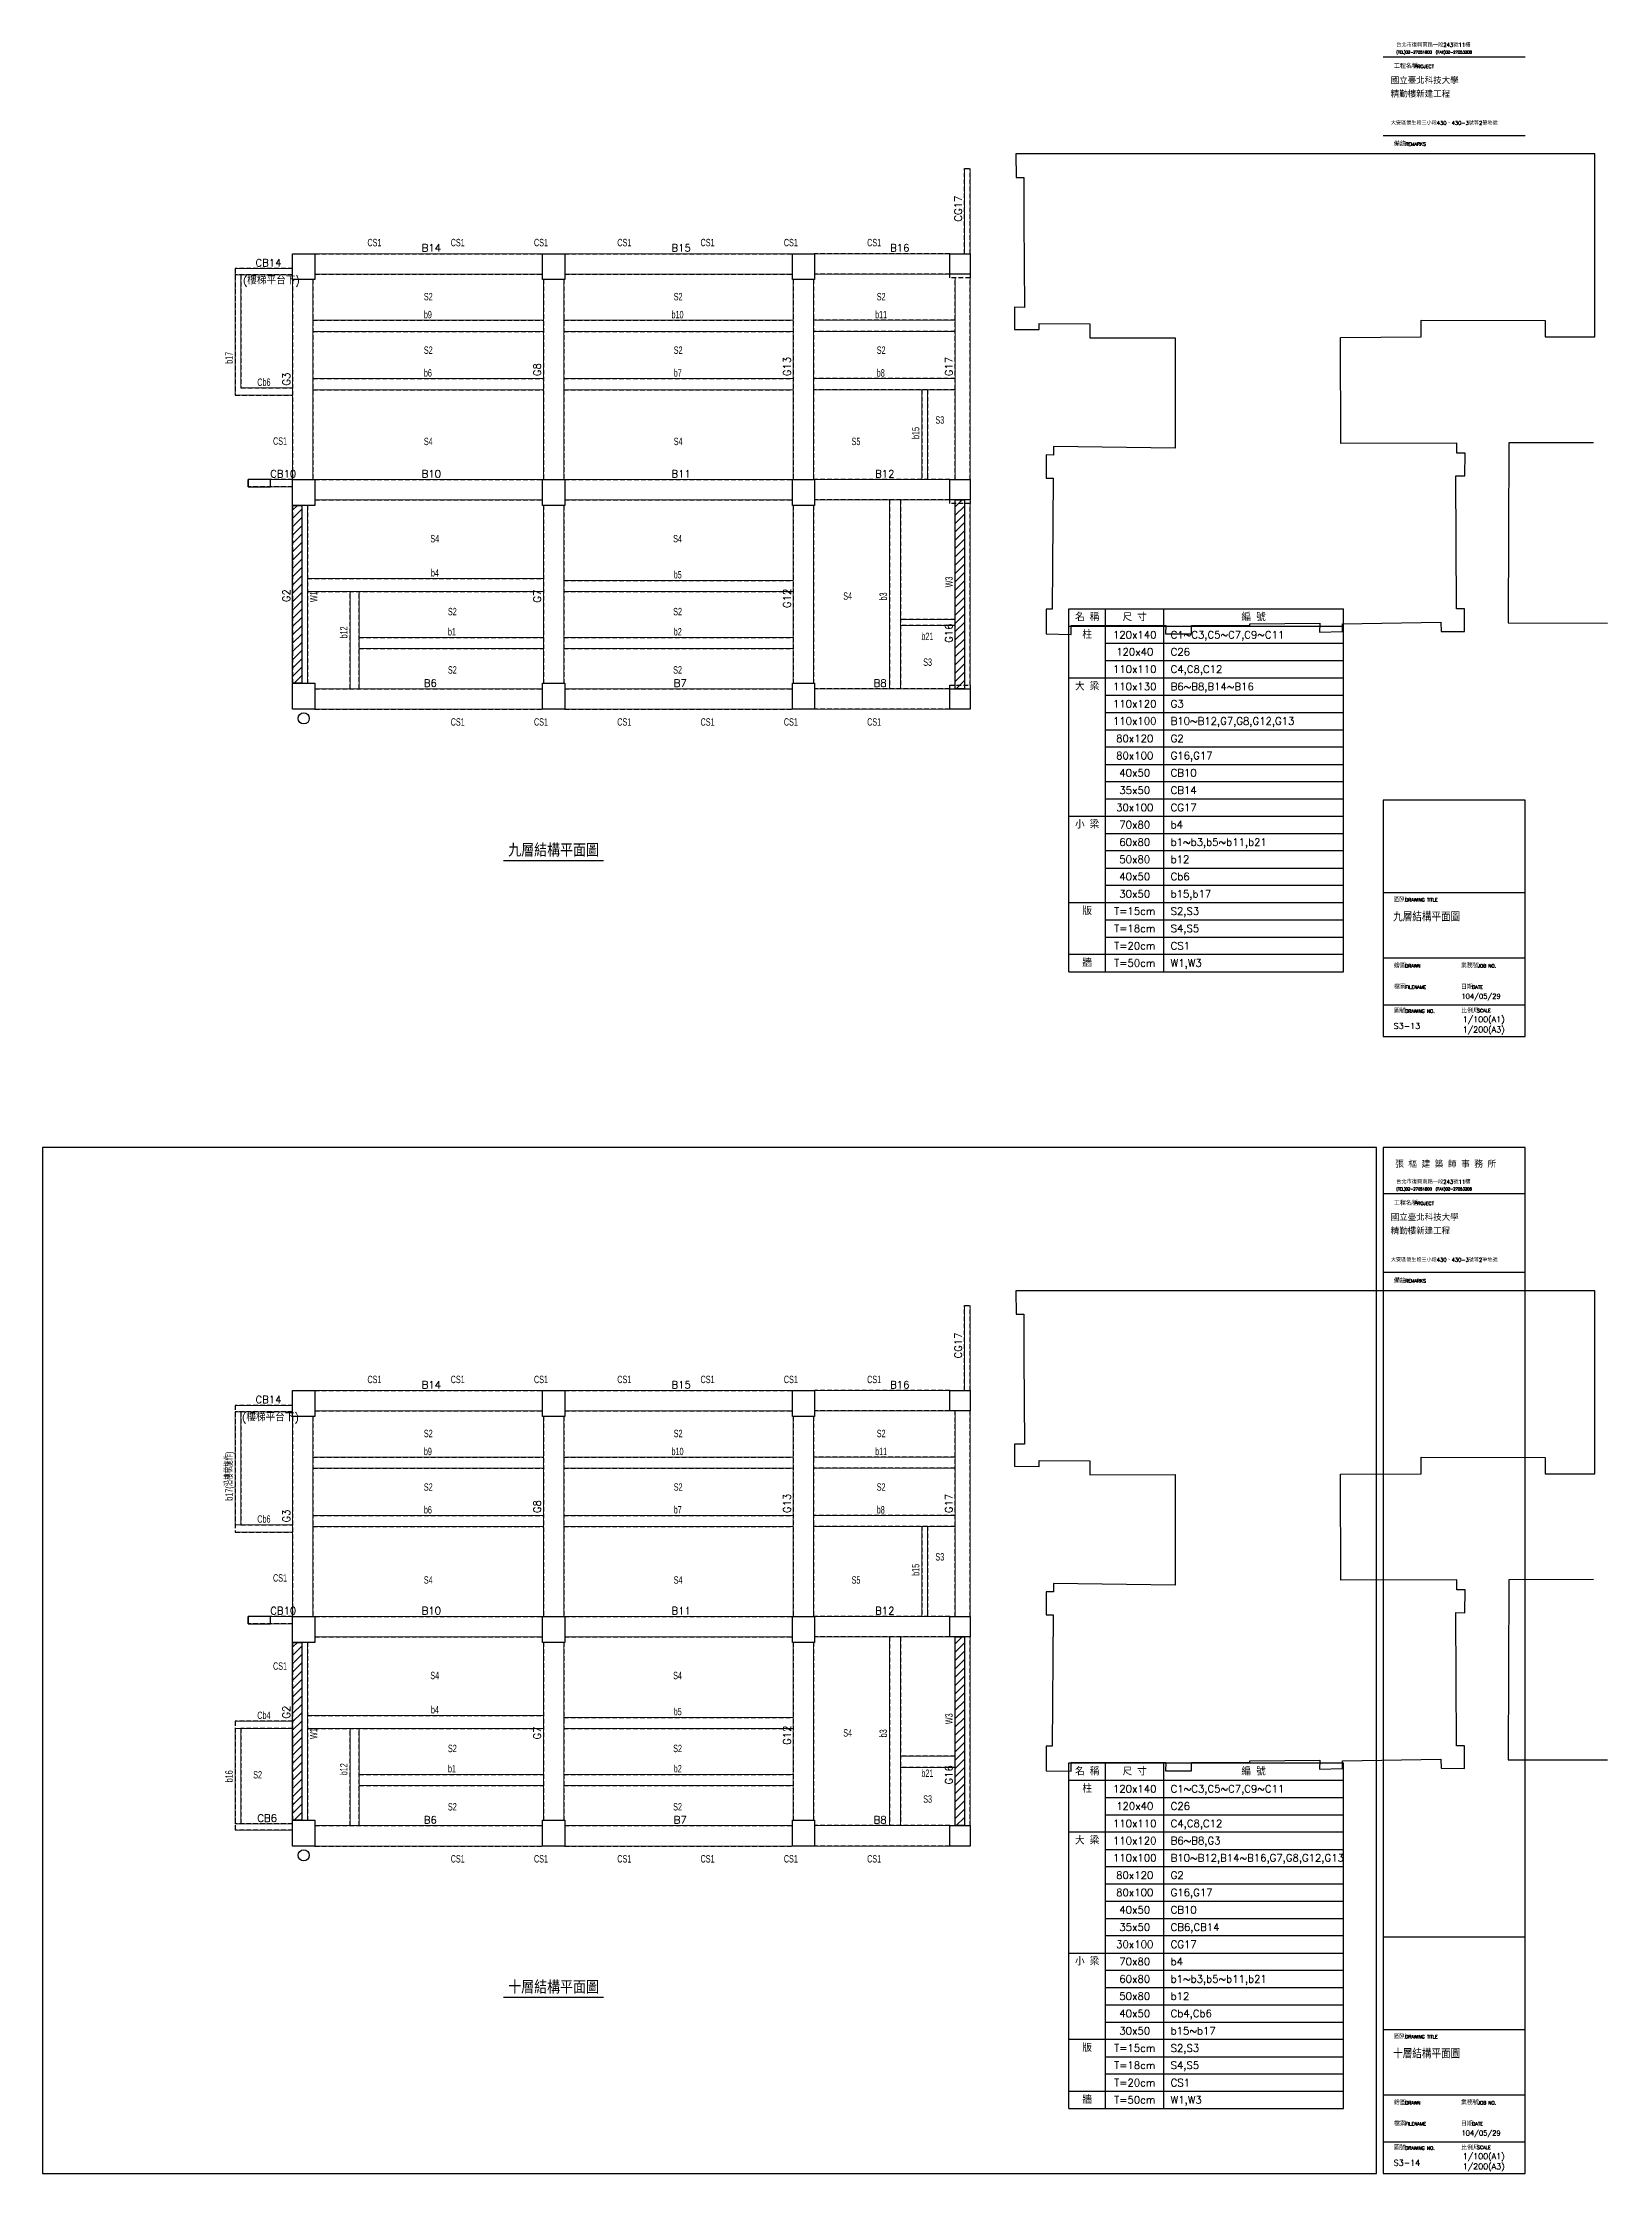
# Model space of a CAD drawing. Header units: millimetres. Extents: x 300 to 13675, y 37140 to 48648.
# Drawn here: x 300 to 8755, y 37140 to 48648 of the extents above; entities that cross this region are included whole.
import ezdxf
from ezdxf.enums import TextEntityAlignment as Align

# ---------------------------------------------------------------- set-up
doc = ezdxf.new("R2010")
doc.units = ezdxf.units.MM
doc.header["$LTSCALE"] = 100
doc.linetypes.add('CENTER', pattern=[2, 1.25, -0.25, 0.25, -0.25])
doc.linetypes.add('HIDDEN', pattern=[0.375, 0.25, -0.125])
for name, color, linetype in [('0-BEAM01', 4, 'HIDDEN'), ('0-BEAM02', 241, 'HIDDEN'), ('0-COL', 2, 'Continuous'), ('0-COL0', 7, 'HIDDEN'), ('0-HATCH', 9, 'Continuous'), ('0-NOTES', 7, 'Continuous'), ('0-TEXT01', 4, 'Continuous'), ('0-TEXT02', 241, 'Continuous'), ('0-TEXTN', 4, 'Continuous'), ('0-TEXTS', 60, 'Continuous'), ('0-TEXTW', 3, 'Continuous'), ('0-WALL', 7, 'HIDDEN'), ('0-施工圖框$0$TEXT-圖框', 3, 'Continuous'), ('0-施工圖框$0$圖框', 7, 'Continuous'), ('CTEXT', 7, 'Continuous'), ('TEXT-標題', 3, 'Continuous'), ('TITLE', 7, 'Continuous')]:
    doc.layers.add(name, color=color, linetype=linetype)
for name, color, linetype, lineweight in [('RA-Beam-Edge2D', 65, 'Continuous', 15), ('RA-Beam-Name', 2, 'CENTER', 0), ('RA-Floor-Origin', 3, 'Continuous', 30)]:
    doc.layers.add(name, color=color, linetype=linetype, lineweight=lineweight)
doc.layers.add('鄰房', color=2, linetype='Continuous', plot=False)
doc.styles.add('0-施工圖框$0$TXT', font='romans.shx', dxfattribs={"bigfont": 'chineset.shx'})
doc.styles.add('3-AUCAD', font='aucad.shx', dxfattribs={"width": 0.67, "height": 30, "bigfont": 'single.shx'})

msp = doc.modelspace()

# ---------------------------------------------------------------- hatches: boundary and pattern name
at = {"layer": '0-HATCH'}
h = msp.add_hatch(dxfattribs=at)
h.set_pattern_fill('ANSI31', color=256, scale=10, style=0)
h.set_pattern_definition([(45, (0.0002, -56871.005), (-22.45064, 22.45064), [])])
h.paths.add_polyline_path([(1701, 45188), (1651, 45188), (1651, 46148), (1701, 46148)])
h = msp.add_hatch(dxfattribs=at)
h.set_pattern_fill('ANSI31', color=256, scale=10, style=0)
h.set_pattern_definition([(45, (-30, -56871.005), (-22.45064, 22.45064), [])])
h.paths.add_polyline_path([(5281, 45158), (5231, 45158), (5231, 46178), (5281, 46178)])
h = msp.add_hatch(dxfattribs=at)
h.set_pattern_fill('ANSI31', color=256, scale=10, style=0)
h.set_pattern_definition([(45, (0.0002, -63011.005), (-22.45064, 22.45064), [])])
h.paths.add_polyline_path([(1701, 39048), (1651, 39048), (1651, 40008), (1701, 40008)])
h = msp.add_hatch(dxfattribs=at)
h.set_pattern_fill('ANSI31', color=256, scale=10, style=0)
h.set_pattern_definition([(45, (-30, -63011.005), (-22.45064, 22.45064), [])])
h.paths.add_polyline_path([(5281, 39018), (5231, 39018), (5231, 40038), (5281, 40038)])

# ---------------------------------------------------------------- linework, layer by layer
at = {"layer": '0-BEAM01'}
for p, q in [((5281, 47508), (5281, 47968)), ((5281, 47968), (5311, 47968)), ((5311, 47508), (5311, 47968)), ((1651, 47428), (1341, 47428)), ((1771, 47508), (3001, 47508)), ((3121, 47508), (4351, 47508)), ((5201, 47508), (4471, 47508)), ((1651, 47393), (1341, 47393)), ((1651, 47368), (1651, 46288)), ((1761, 47368), (1761, 46288)), ((1771, 47398), (3001, 47398)), ((3006, 47368), (3006, 46288)), ((3116, 47368), (3116, 46288)), ((3121, 47398), (4351, 47398)), ((4356, 47368), (4356, 46288)), ((4466, 47368), (4466, 46288)), ((5201, 47398), (4471, 47398)), ((5231, 46288), (5231, 47378)), ((5311, 46288), (5311, 47378)), ((1651, 46288), (1411, 46288)), ((1771, 46288), (3001, 46288)), ((3121, 46288), (4351, 46288)), ((5201, 46288), (4471, 46288)), ((1651, 46248), (1411, 46248)), ((1651, 46148), (1651, 45188)), ((1731, 46148), (1731, 45188)), ((1771, 46178), (3001, 46178)), ((3006, 46148), (3006, 45188)), ((3116, 46148), (3116, 45188)), ((3121, 46178), (4351, 46178)), ((4356, 46148), (4356, 45188)), ((4466, 46148), (4466, 45188)), ((5201, 46178), (4471, 46178)), ((5231, 45178), (5231, 46158)), ((5311, 45178), (5311, 46158)), ((1771, 45158), (3001, 45158)), ((3121, 45158), (4351, 45158)), ((5201, 45158), (4471, 45158)), ((1771, 45048), (3001, 45048)), ((3121, 45048), (4351, 45048)), ((5201, 45048), (4471, 45048)), ((5281, 41368), (5281, 41828)), ((5281, 41828), (5311, 41828)), ((5311, 41368), (5311, 41828)), ((1771, 41368), (3001, 41368)), ((3121, 41368), (4351, 41368)), ((5201, 41368), (4471, 41368)), ((1651, 41288), (1341, 41288)), ((1651, 41253), (1341, 41253)), ((1651, 41228), (1651, 40148)), ((1761, 41228), (1761, 40148)), ((1771, 41258), (3001, 41258)), ((3006, 41228), (3006, 40148)), ((3116, 41228), (3116, 40148)), ((3121, 41258), (4351, 41258)), ((4356, 41228), (4356, 40148)), ((4466, 41228), (4466, 40148)), ((5201, 41258), (4471, 41258)), ((5231, 40148), (5231, 41258)), ((5311, 40148), (5311, 41258)), ((1651, 40148), (1411, 40148)), ((1651, 40108), (1411, 40108)), ((1771, 40148), (3001, 40148)), ((3121, 40148), (4351, 40148)), ((5201, 40148), (4471, 40148)), ((1651, 40008), (1651, 39048)), ((1731, 40008), (1731, 39048)), ((1771, 40038), (3001, 40038)), ((3006, 40008), (3006, 39048)), ((3116, 40008), (3116, 39048)), ((3121, 40038), (4351, 40038)), ((4356, 40008), (4356, 39048)), ((4466, 40008), (4466, 39048)), ((5201, 40038), (4471, 40038)), ((5231, 39018), (5231, 40038)), ((5311, 39018), (5311, 40038)), ((1651, 39028), (1341, 39028)), ((1771, 39018), (3001, 39018)), ((3121, 39018), (4351, 39018)), ((5201, 39018), (4471, 39018)), ((1651, 38993), (1341, 38993)), ((1771, 38908), (3001, 38908)), ((3121, 38908), (4351, 38908)), ((5201, 38908), (4471, 38908))]:
    msp.add_line(p, q, dxfattribs=at)
at = {"layer": '0-BEAM02'}
for p, q in [((1341, 47428), (1341, 46743)), ((1371, 47393), (1371, 46783)), ((1761, 47148), (3006, 47148)), ((1761, 47088), (3006, 47088)), ((3116, 47148), (4356, 47148)), ((3116, 47088), (4356, 47088)), ((5231, 47148), (4466, 47148)), ((5231, 47088), (4466, 47088)), ((1341, 46743), (1651, 46743)), ((1371, 46783), (1651, 46783)), ((1761, 46833), (3006, 46833)), ((1761, 46773), (3006, 46773)), ((3116, 46833), (4356, 46833)), ((3116, 46773), (4356, 46773)), ((5231, 46833), (4466, 46833)), ((5231, 46773), (4466, 46773)), ((5051, 46773), (5051, 46288)), ((5081, 46773), (5081, 46288)), ((4876, 46178), (4876, 45158)), ((4936, 46178), (4936, 45158)), ((1731, 45753), (3006, 45753)), ((3116, 45743), (4356, 45743)), ((1731, 45683), (3006, 45683)), ((1961, 45158), (1961, 45683)), ((2011, 45158), (2011, 45683)), ((3116, 45683), (4356, 45683)), ((5231, 45533), (4936, 45533)), ((5231, 45499), (4936, 45499)), ((2011, 45435), (3006, 45435)), ((2011, 45375), (3006, 45375)), ((3116, 45435), (4356, 45435)), ((3116, 45375), (4356, 45375)), ((1341, 41288), (1341, 40603)), ((1371, 41253), (1371, 40643)), ((1761, 41008), (3006, 41008)), ((3116, 41008), (4356, 41008)), ((5231, 41008), (4466, 41008)), ((1761, 40948), (3006, 40948)), ((3116, 40948), (4356, 40948)), ((5231, 40948), (4466, 40948)), ((1371, 40643), (1651, 40643)), ((1761, 40693), (3006, 40693)), ((1761, 40633), (3006, 40633)), ((3116, 40693), (4356, 40693)), ((3116, 40633), (4356, 40633)), ((5231, 40693), (4466, 40693)), ((5231, 40633), (4466, 40633)), ((5051, 40633), (5051, 40148)), ((5081, 40633), (5081, 40148)), ((1341, 40603), (1651, 40603)), ((4876, 40038), (4876, 39018)), ((4936, 40038), (4936, 39018)), ((1731, 39613), (3006, 39613)), ((3116, 39603), (4356, 39603)), ((1651, 39583), (1341, 39583)), ((1341, 39583), (1341, 38993)), ((1371, 39543), (1371, 39028)), ((1651, 39543), (1371, 39543)), ((1731, 39543), (3006, 39543)), ((1961, 39018), (1961, 39543)), ((2011, 39018), (2011, 39543)), ((3116, 39543), (4356, 39543)), ((5231, 39393), (4936, 39393)), ((2011, 39295), (3006, 39295)), ((3116, 39295), (4356, 39295)), ((5231, 39333), (4936, 39333)), ((2011, 39235), (3006, 39235)), ((3116, 39235), (4356, 39235))]:
    msp.add_line(p, q, dxfattribs=at)
at = {"layer": '0-COL'}
for p, q in [((1411, 46248), (1411, 46288)), ((1531, 46288), (1411, 46288)), ((1411, 46288), (1411, 46248)), ((1531, 46248), (1531, 46288)), ((1411, 46248), (1531, 46248)), ((1411, 40108), (1411, 40148)), ((1531, 40148), (1411, 40148)), ((1411, 40148), (1411, 40108)), ((1411, 40108), (1531, 40108)), ((1531, 40108), (1531, 40148))]:
    msp.add_line(p, q, dxfattribs=at)
for points in [[(1771, 47368), (1651, 47368), (1651, 47508), (1771, 47508)], [(3121, 47368), (3001, 47368), (3001, 47508), (3121, 47508)], [(4471, 47368), (4351, 47368), (4351, 47508), (4471, 47508)], [(1771, 46148), (1651, 46148), (1651, 46288), (1771, 46288)], [(3121, 46148), (3001, 46148), (3001, 46288), (3121, 46288)], [(4471, 46148), (4351, 46148), (4351, 46288), (4471, 46288)], [(1771, 45048), (1651, 45048), (1651, 45188), (1771, 45188)], [(3121, 45048), (3001, 45048), (3001, 45188), (3121, 45188)], [(4471, 45048), (4351, 45048), (4351, 45188), (4471, 45188)], [(1771, 41228), (1651, 41228), (1651, 41368), (1771, 41368)], [(3121, 41228), (3001, 41228), (3001, 41368), (3121, 41368)], [(4471, 41228), (4351, 41228), (4351, 41368), (4471, 41368)], [(1771, 40008), (1651, 40008), (1651, 40148), (1771, 40148)], [(3121, 40008), (3001, 40008), (3001, 40148), (3121, 40148)], [(4471, 40008), (4351, 40008), (4351, 40148), (4471, 40148)], [(1771, 38908), (1651, 38908), (1651, 39048), (1771, 39048)], [(3121, 38908), (3001, 38908), (3001, 39048), (3121, 39048)], [(4471, 38908), (4351, 38908), (4351, 39048), (4471, 39048)]]:
    msp.add_lwpolyline(points, close=True, dxfattribs=at)
for points in [[(5201, 47398), (5201, 47508), (5311, 47508), (5311, 47398), (5201, 47398)], [(5201, 46178), (5201, 46288), (5311, 46288), (5311, 46178), (5201, 46178)], [(5201, 45048), (5201, 45158), (5311, 45158), (5311, 45048), (5201, 45048)], [(5201, 41258), (5201, 41368), (5311, 41368), (5311, 41258), (5201, 41258)], [(5201, 40038), (5201, 40148), (5311, 40148), (5311, 40038), (5201, 40038)], [(5201, 38908), (5201, 39018), (5311, 39018), (5311, 38908), (5201, 38908)]]:
    msp.add_lwpolyline(points, dxfattribs=at)
at = {"layer": '0-COL0'}
for points in [[(5201, 47378), (5201, 47508), (5311, 47508), (5311, 47378), (5201, 47378)], [(5201, 46158), (5201, 46288), (5311, 46288), (5311, 46158), (5201, 46158)], [(5201, 45048), (5201, 45178), (5311, 45178), (5311, 45048), (5201, 45048)]]:
    msp.add_lwpolyline(points, dxfattribs=at)
at = {"layer": '0-NOTES'}
for p, q in [((5844, 43630), (5844, 45590)), ((5844, 45590), (7328, 45590)), ((6043, 43630), (6043, 45590)), ((6359, 43630), (6359, 45590)), ((7328, 43630), (7328, 45590)), ((5844, 45497), (7328, 45497)), ((5844, 45217), (7328, 45217)), ((5844, 44470), (7328, 44470)), ((5844, 44004), (7328, 44004)), ((5844, 43724), (7328, 43724)), ((5844, 43630), (7328, 43630)), ((5844, 37490), (5844, 39357)), ((5844, 39357), (7328, 39357)), ((6043, 37490), (6043, 39357)), ((6359, 37490), (6359, 39357)), ((7328, 37490), (7328, 39357)), ((5844, 39264), (7328, 39264)), ((5844, 38984), (7328, 38984)), ((5844, 38330), (7328, 38330)), ((5844, 37864), (7328, 37864)), ((5844, 37584), (7328, 37584)), ((5844, 37490), (7328, 37490))]:
    msp.add_line(p, q, dxfattribs=at)
at = {"layer": '0-NOTES', "color": 3}
for p, q in [((6043, 45404), (7328, 45404)), ((6043, 45310), (7328, 45310)), ((6043, 45124), (7328, 45124)), ((6043, 45030), (7328, 45030)), ((6043, 44937), (7328, 44937)), ((6043, 44844), (7328, 44844)), ((6043, 44750), (7328, 44750)), ((6043, 44657), (7328, 44657)), ((6043, 44564), (7328, 44564)), ((6043, 44377), (7328, 44377)), ((6043, 44284), (7328, 44284)), ((6043, 44190), (7328, 44190)), ((6043, 44097), (7328, 44097)), ((6043, 43910), (7328, 43910)), ((6043, 43817), (7328, 43817)), ((6043, 39170), (7328, 39170)), ((6043, 39077), (7328, 39077)), ((6043, 38890), (7328, 38890)), ((6043, 38797), (7328, 38797)), ((6043, 38704), (7328, 38704)), ((6043, 38610), (7328, 38610)), ((6043, 38517), (7328, 38517)), ((6043, 38424), (7328, 38424)), ((6043, 38237), (7328, 38237)), ((6043, 38144), (7328, 38144)), ((6043, 38050), (7328, 38050)), ((6043, 37957), (7328, 37957)), ((6043, 37770), (7328, 37770)), ((6043, 37677), (7328, 37677))]:
    msp.add_line(p, q, dxfattribs=at)
at = {"layer": '0-WALL', "color": 40, "linetype": 'Continuous'}
for points in [[(1701, 45188), (1651, 45188), (1651, 46148), (1701, 46148)], [(5281, 45158), (5231, 45158), (5231, 46178), (5281, 46178)], [(1701, 39048), (1651, 39048), (1651, 40008), (1701, 40008)], [(5281, 39018), (5231, 39018), (5231, 40038), (5281, 40038)]]:
    msp.add_lwpolyline(points, close=True, dxfattribs=at)
at = {"layer": '0-施工圖框$0$圖框', "color": 1}
for p, q in [((8310, 48570), (7544, 48570)), ((8310, 48145), (7544, 48145)), ((7544, 44556), (7544, 43280)), ((8310, 44556), (7544, 44556)), ((8310, 43280), (8310, 44556)), ((8310, 44056), (7544, 44056)), ((8310, 43703), (7544, 43703)), ((8310, 43449), (7544, 43449)), ((7544, 43280), (8310, 43280)), ((8310, 42680), (7544, 42680)), ((7544, 42680), (7544, 38416)), ((8310, 38416), (8310, 42680)), ((8310, 42430), (7544, 42430)), ((8310, 42005), (7544, 42005)), ((7544, 38416), (7544, 37140)), ((8310, 38416), (7544, 38416)), ((8310, 37140), (8310, 38416)), ((8310, 37916), (7544, 37916)), ((8310, 37563), (7544, 37563)), ((8310, 37309), (7544, 37309)), ((7544, 37140), (8310, 37140))]:
    msp.add_line(p, q, dxfattribs=at)
at = {"layer": 'Defpoints'}
msp.add_lwpolyline([(300, 37140), (7508, 37140), (7508, 42680), (300, 42680)], close=True, dxfattribs=at)
at = {"layer": 'RA-Beam-Edge2D'}
for p, q in [((5281, 47508), (5281, 47968)), ((5311, 47508), (5311, 47968)), ((1341, 47428), (1651, 47428)), ((1341, 46743), (1341, 47428)), ((1771, 47508), (3001, 47508)), ((3121, 47508), (4351, 47508)), ((4471, 47508), (5201, 47508)), ((1341, 47393), (1651, 47393)), ((1371, 46783), (1371, 47393)), ((1651, 46288), (1651, 47368)), ((1761, 46288), (1761, 47368)), ((1771, 47398), (3001, 47398)), ((3006, 46288), (3006, 47368)), ((3116, 46288), (3116, 47368)), ((3121, 47398), (4351, 47398)), ((4356, 46288), (4356, 47368)), ((4466, 46288), (4466, 47368)), ((4471, 47398), (5201, 47398)), ((5231, 46288), (5231, 47378)), ((5311, 46288), (5311, 47378)), ((1761, 47148), (3006, 47148)), ((1761, 47088), (3006, 47088)), ((3116, 47148), (4356, 47148)), ((3116, 47088), (4356, 47088)), ((4466, 47148), (5231, 47148)), ((4466, 47088), (5231, 47088)), ((1341, 46743), (1651, 46743)), ((1371, 46783), (1651, 46783)), ((1761, 46833), (3006, 46833)), ((1761, 46773), (3006, 46773)), ((3116, 46833), (4356, 46833)), ((3116, 46773), (4356, 46773)), ((4466, 46833), (5231, 46833)), ((4466, 46773), (5231, 46773)), ((5051, 46288), (5051, 46773)), ((5081, 46288), (5081, 46773)), ((1411, 46288), (1651, 46288)), ((1771, 46288), (3001, 46288)), ((3121, 46288), (4351, 46288)), ((4471, 46288), (5201, 46288)), ((1411, 46248), (1651, 46248)), ((1651, 45188), (1651, 46148)), ((1731, 45188), (1731, 46148)), ((1771, 46178), (3001, 46178)), ((3006, 45188), (3006, 46148)), ((3116, 45188), (3116, 46148)), ((3121, 46178), (4351, 46178)), ((4356, 45188), (4356, 46148)), ((4466, 45188), (4466, 46148)), ((4471, 46178), (5201, 46178)), ((4876, 45158), (4876, 46178)), ((4936, 45158), (4936, 46178)), ((5231, 45178), (5231, 46158)), ((5311, 45178), (5311, 46158)), ((1731, 45753), (3006, 45753)), ((3116, 45743), (4356, 45743)), ((1731, 45683), (3006, 45683)), ((1961, 45158), (1961, 45683)), ((2011, 45158), (2011, 45683)), ((3116, 45683), (4356, 45683)), ((4936, 45533), (5231, 45533)), ((4936, 45499), (5231, 45499)), ((2011, 45435), (3006, 45435)), ((2011, 45375), (3006, 45375)), ((3116, 45435), (4356, 45435)), ((3116, 45375), (4356, 45375)), ((1771, 45158), (3001, 45158)), ((3121, 45158), (4351, 45158)), ((4471, 45158), (5201, 45158)), ((1771, 45048), (3001, 45048)), ((3121, 45048), (4351, 45048)), ((4471, 45048), (5201, 45048)), ((5281, 41368), (5281, 41828)), ((5311, 41368), (5311, 41828)), ((1771, 41368), (3001, 41368)), ((3121, 41368), (4351, 41368)), ((4471, 41368), (5201, 41368)), ((1341, 41288), (1651, 41288)), ((1341, 41253), (1651, 41253)), ((1341, 40643), (1341, 41253)), ((1371, 40643), (1371, 41253)), ((1651, 40148), (1651, 41228)), ((1761, 40148), (1761, 41228)), ((1771, 41258), (3001, 41258)), ((3006, 40148), (3006, 41228)), ((3116, 40148), (3116, 41228)), ((3121, 41258), (4351, 41258)), ((4356, 40148), (4356, 41228)), ((4466, 40148), (4466, 41228)), ((4471, 41258), (5201, 41258)), ((5231, 40148), (5231, 41258)), ((5311, 40148), (5311, 41258)), ((1761, 41008), (3006, 41008)), ((3116, 41008), (4356, 41008)), ((4466, 41008), (5231, 41008)), ((1761, 40948), (3006, 40948)), ((3116, 40948), (4356, 40948)), ((4466, 40948), (5231, 40948)), ((1341, 40643), (1651, 40643)), ((1761, 40693), (3006, 40693)), ((1761, 40633), (3006, 40633)), ((3116, 40693), (4356, 40693)), ((3116, 40633), (4356, 40633)), ((4466, 40693), (5231, 40693)), ((4466, 40633), (5231, 40633)), ((5051, 40148), (5051, 40633)), ((5081, 40148), (5081, 40633)), ((1341, 40603), (1651, 40603)), ((1531, 40148), (1651, 40148)), ((1531, 40108), (1651, 40108)), ((1771, 40148), (3001, 40148)), ((3121, 40148), (4351, 40148)), ((4471, 40148), (5201, 40148)), ((1651, 39048), (1651, 40008)), ((1731, 39048), (1731, 40008)), ((1771, 40038), (3001, 40038)), ((3006, 39048), (3006, 40008)), ((3116, 39048), (3116, 40008)), ((3121, 40038), (4351, 40038)), ((4356, 39048), (4356, 40008)), ((4466, 39048), (4466, 40008)), ((4471, 40038), (5201, 40038)), ((4876, 39018), (4876, 40038)), ((4936, 39018), (4936, 40038)), ((5231, 39018), (5231, 40038)), ((5311, 39018), (5311, 40038)), ((1731, 39613), (3006, 39613)), ((3116, 39603), (4356, 39603)), ((1341, 39583), (1651, 39583)), ((1341, 39543), (1651, 39543)), ((1341, 39028), (1341, 39543)), ((1371, 39028), (1371, 39543)), ((1731, 39543), (3006, 39543)), ((1961, 39018), (1961, 39543)), ((2011, 39018), (2011, 39543)), ((3116, 39543), (4356, 39543)), ((4936, 39393), (5231, 39393)), ((2011, 39295), (3006, 39295)), ((3116, 39295), (4356, 39295)), ((4936, 39333), (5231, 39333)), ((2011, 39235), (3006, 39235)), ((3116, 39235), (4356, 39235)), ((1341, 39028), (1651, 39028)), ((1771, 39018), (3001, 39018)), ((3121, 39018), (4351, 39018)), ((4471, 39018), (5201, 39018)), ((1341, 38993), (1651, 38993)), ((1771, 38908), (3001, 38908)), ((3121, 38908), (4351, 38908)), ((4471, 38908), (5201, 38908))]:
    msp.add_line(p, q, dxfattribs=at)
at = {"layer": 'RA-Floor-Origin'}
for centre in [(1711, 44998), (1711, 38858)]:
    msp.add_circle(centre, 30, dxfattribs=at)
at = {"layer": 'TITLE', "color": 1}
for p, q in [((2791, 44231), (3331, 44231)), ((2791, 38091), (3331, 38091))]:
    msp.add_line(p, q, dxfattribs=at)
at = {"layer": '鄰房', "color": 8}
for p, q in [((5559, 48047), (5560, 47920)), ((8687, 48047), (5559, 48047)), ((8687, 47059), (8687, 48047)), ((5560, 47920), (5602, 47920)), ((5602, 47920), (5601, 47685)), ((5601, 47685), (5606, 47218)), ((5552, 47219), (5551, 47099)), ((5606, 47218), (5552, 47219)), ((5551, 47099), (5684, 47098)), ((5684, 47098), (5684, 47131)), ((5684, 47131), (5958, 47129)), ((5958, 47129), (5958, 47053)), ((7749, 47058), (7748, 47148)), ((7748, 47148), (8418, 47147)), ((8418, 47147), (8419, 47059)), ((5958, 47053), (6419, 47054)), ((6419, 47054), (6419, 46457)), ((7312, 47056), (7749, 47058)), ((7314, 46483), (7312, 47056)), ((8419, 47059), (8687, 47059)), ((5762, 46420), (5723, 46421)), ((5723, 46421), (5723, 46296)), ((6419, 46457), (5762, 46466)), ((5762, 46466), (5762, 46420)), ((7941, 46485), (7314, 46483)), ((7941, 46431), (7941, 46485)), ((7987, 46431), (7941, 46431)), ((7985, 46308), (7987, 46431)), ((8223, 46486), (8218, 45514)), ((8679, 46487), (8223, 46486)), ((5723, 46296), (5761, 46296)), ((5761, 46296), (5754, 45588)), ((7940, 45590), (7936, 46309)), ((7936, 46309), (7985, 46308)), ((5754, 45588), (5722, 45588)), ((5722, 45588), (5723, 45454)), ((7983, 45590), (7940, 45590)), ((7982, 45467), (7983, 45590)), ((5857, 45452), (5857, 45499)), ((5857, 45499), (6369, 45499)), ((6369, 45499), (6368, 45455)), ((6508, 45455), (6508, 45500)), ((6508, 45500), (6823, 45500)), ((6823, 45509), (7201, 45512)), ((6823, 45500), (6823, 45509)), ((7201, 45512), (7199, 45464)), ((7199, 45464), (7324, 45467)), ((7324, 45509), (7855, 45517)), ((7324, 45467), (7324, 45509)), ((7855, 45517), (7856, 45468)), ((7856, 45468), (7982, 45467)), ((8218, 45514), (8755, 45513)), ((5723, 45454), (5857, 45452)), ((6368, 45455), (6508, 45455)), ((5559, 41907), (5560, 41780)), ((8687, 41907), (5559, 41907)), ((8687, 40919), (8687, 41907)), ((5560, 41780), (5602, 41780)), ((5602, 41780), (5601, 41545)), ((5601, 41545), (5606, 41078)), ((5552, 41079), (5551, 40959)), ((5606, 41078), (5552, 41079)), ((5684, 40958), (5684, 40991)), ((5684, 40991), (5958, 40989)), ((5958, 40989), (5958, 40913)), ((7749, 40918), (7748, 41008)), ((7748, 41008), (8418, 41007)), ((8418, 41007), (8419, 40919)), ((5551, 40959), (5684, 40958)), ((5958, 40913), (6419, 40914)), ((6419, 40914), (6419, 40317)), ((7312, 40916), (7749, 40918)), ((7314, 40343), (7312, 40916)), ((8419, 40919), (8687, 40919)), ((5762, 40280), (5723, 40281)), ((5723, 40281), (5723, 40156)), ((6419, 40317), (5762, 40326)), ((5762, 40326), (5762, 40280)), ((7941, 40345), (7314, 40343)), ((7941, 40291), (7941, 40345)), ((7987, 40291), (7941, 40291)), ((7985, 40168), (7987, 40291)), ((8223, 40346), (8218, 39374)), ((8679, 40347), (8223, 40346)), ((7940, 39450), (7936, 40169)), ((7936, 40169), (7985, 40168)), ((5723, 40156), (5761, 40156)), ((5761, 40156), (5754, 39448)), ((5754, 39448), (5722, 39448)), ((5722, 39448), (5723, 39314)), ((5857, 39312), (5857, 39359)), ((5857, 39359), (6369, 39359)), ((6369, 39359), (6368, 39315)), ((6508, 39315), (6508, 39360)), ((6508, 39360), (6823, 39360)), ((6823, 39369), (7201, 39372)), ((6823, 39360), (6823, 39369)), ((7201, 39372), (7199, 39324)), ((7324, 39369), (7855, 39377)), ((7324, 39327), (7324, 39369)), ((7855, 39377), (7856, 39328)), ((7983, 39450), (7940, 39450)), ((7982, 39327), (7983, 39450)), ((8218, 39374), (8755, 39373)), ((5723, 39314), (5857, 39312)), ((6368, 39315), (6508, 39315)), ((7199, 39324), (7324, 39327)), ((7856, 39328), (7982, 39327))]:
    msp.add_line(p, q, dxfattribs=at)

# ---------------------------------------------------------------- texts
at = {"layer": '0-TEXT01', "style": '0-施工圖框$0$TXT'}
for s, p in [('(樓梯平台下)', (1382, 47343)), ('CB14', (1450, 41299)), ('B14', (2348, 41379)), ('B15', (3698, 41379)), ('B16', (4879, 41379)), ('(樓梯平台下)', (1377, 41203)), ('B10', (2348, 40159)), ('B11', (3698, 40159)), ('B12', (4798, 40159)), ('B6', (2360, 39029)), ('B7', (3710, 39029)), ('B8', (4790, 39029))]:
    msp.add_text(s, height=40, dxfattribs=at).set_placement(p)
for s, p in [('CG17', (5267, 41541)), ('G8', (2992, 40706)), ('G13', (4342, 40706)), ('G3', (1637, 40655)), ('G7', (2992, 39483)), ('G12', (4342, 39454))]:
    msp.add_text(s, height=40, rotation=90, dxfattribs=at).set_placement(p)
at = {"layer": '0-TEXT02', "style": '3-AUCAD', "width": 0.67}
for s, p in [('b17(沿樓梯施作)', (1327, 40773)), ('b15', (5037, 40367)), ('b3', (4862, 39495)), ('b12', (1947, 39290))]:
    msp.add_text(s, height=40, rotation=90, dxfattribs=at).set_placement(p)
for s, p in [('b9', (2360, 41019)), ('b10', (3698, 41019)), ('b11', (4798, 41019)), ('b6', (2360, 40704)), ('b7', (3710, 40704)), ('b8', (4807, 40704)), ('Cb6', (1460, 40654)), ('b4', (2398, 39624)), ('b5', (3710, 39614)), ('b1', (2490, 39306)), ('b2', (3710, 39306))]:
    msp.add_text(s, height=40, dxfattribs=at).set_placement(p)
at = {"layer": '0-TEXTN', "style": '0-施工圖框$0$TXT'}
for s, p in [('名 稱', (5944, 45544)), ('柱', (5944, 45450)), ('120x140', (6201, 45450)), ('尺 寸', (6201, 45544)), ('編 號', (6843, 45544)), ('120x40', (6201, 45357)), ('110x110', (6201, 45264)), ('大 梁', (5944, 45170)), ('110x130', (6201, 45170)), ('110x120', (6201, 45077)), ('110x100', (6201, 44984)), ('80x120', (6201, 44890)), ('80x100', (6201, 44797)), ('40x50', (6201, 44704)), ('30x100', (6201, 44517)), ('35x50', (6201, 44610)), ('小 梁', (5944, 44424)), ('70x80', (6201, 44424)), ('60x80', (6201, 44330)), ('50x80', (6201, 44237)), ('40x50', (6201, 44144)), ('版', (5944, 43957)), ('T=15cm', (6201, 43957)), ('30x50', (6201, 44050)), ('T=18cm', (6201, 43864)), ('T=20cm', (6201, 43770)), ('牆', (5944, 43677)), ('T=50cm', (6201, 43677)), ('名 稱', (5944, 39310)), ('尺 寸', (6201, 39310)), ('編 號', (6843, 39310)), ('柱', (5944, 39217)), ('120x140', (6201, 39217)), ('120x40', (6201, 39124)), ('110x110', (6201, 39030)), ('大 梁', (5944, 38937)), ('110x120', (6201, 38937)), ('110x100', (6201, 38844)), ('80x120', (6201, 38750)), ('80x100', (6201, 38657)), ('40x50', (6201, 38564)), ('35x50', (6201, 38470)), ('30x100', (6201, 38377)), ('小 梁', (5944, 38284)), ('70x80', (6201, 38284)), ('60x80', (6201, 38190)), ('50x80', (6201, 38097)), ('40x50', (6201, 38004)), ('30x50', (6201, 37910)), ('版', (5944, 37817)), ('T=15cm', (6201, 37817)), ('T=18cm', (6201, 37724)), ('T=20cm', (6201, 37630)), ('牆', (5944, 37537)), ('T=50cm', (6201, 37537))]:
    msp.add_text(s, height=40, dxfattribs=at).set_placement(p, align=Align.MIDDLE_CENTER)
for s, p in [('C1~C3,C5~C7,C9~C11', (6395, 45430)), ('C26', (6395, 45337)), ('C4,C8,C12', (6395, 45244)), ('B6~B8,B14~B16', (6395, 45150)), ('G3', (6395, 45057)), ('B10~B12,G7,G8,G12,G13', (6395, 44964)), ('G2', (6395, 44870)), ('G16,G17', (6395, 44777)), ('CB10', (6395, 44684)), ('CB14', (6395, 44590)), ('CG17', (6395, 44497)), ('b4', (6395, 44404)), ('b1~b3,b5~b11,b21', (6395, 44310)), ('b12', (6395, 44217)), ('Cb6', (6395, 44124)), ('S2,S3', (6395, 43937)), ('b15,b17', (6395, 44030)), ('S4,S5', (6395, 43844)), ('CS1', (6395, 43750)), ('W1,W3', (6395, 43657)), ('C1~C3,C5~C7,C9~C11', (6395, 39197)), ('C26', (6395, 39104)), ('C4,C8,C12', (6395, 39010)), ('B6~B8,G3', (6395, 38917)), ('B10~B12,B14~B16,G7,G8,G12,G13', (6395, 38824)), ('G2', (6395, 38730)), ('G16,G17', (6395, 38637)), ('CB10', (6395, 38544)), ('CB6,CB14', (6395, 38450)), ('CG17', (6395, 38357)), ('b4', (6395, 38264)), ('b1~b3,b5~b11,b21', (6395, 38170)), ('b12', (6395, 38077)), ('Cb4,Cb6', (6395, 37984)), ('b15~b17', (6395, 37890)), ('S2,S3', (6395, 37797)), ('S4,S5', (6395, 37704)), ('CS1', (6395, 37610)), ('W1,W3', (6395, 37517))]:
    msp.add_text(s, height=40, dxfattribs=at).set_placement(p)
at = {"layer": '0-TEXTS', "style": '3-AUCAD', "width": 0.67}
for s, p in [('CS1', (2055, 47548)), ('CS1', (2505, 47548)), ('CS1', (2955, 47548)), ('CS1', (3405, 47548)), ('CS1', (3855, 47548)), ('CS1', (4305, 47548)), ('CS1', (4755, 47548)), ('S2', (2360, 47256)), ('S2', (3710, 47256)), ('S2', (4807, 47256)), ('S2', (2360, 46967)), ('S2', (3710, 46967)), ('S2', (4807, 46967)), ('S3', (5124, 46590)), ('CS1', (1545, 46476)), ('S4', (2360, 46474)), ('S4', (3710, 46474)), ('S5', (4671, 46474)), ('S4', (2395, 45949)), ('S4', (3707, 45949)), ('S2', (2490, 45555)), ('S2', (3707, 45555)), ('S4', (4626, 45639)), ('S2', (2490, 45240)), ('S2', (3707, 45240)), ('S3', (5058, 45282)), ('CS1', (2505, 44959)), ('CS1', (2955, 44959)), ('CS1', (3405, 44959)), ('CS1', (3855, 44959)), ('CS1', (4305, 44959)), ('CS1', (4755, 44959)), ('CS1', (2055, 41408)), ('CS1', (2505, 41408)), ('CS1', (2955, 41408)), ('CS1', (3405, 41408)), ('CS1', (3855, 41408)), ('CS1', (4305, 41408)), ('CS1', (4755, 41408)), ('S2', (2360, 41116)), ('S2', (3710, 41116)), ('S2', (4807, 41116)), ('S2', (2360, 40827)), ('S2', (3710, 40827)), ('S2', (4807, 40827)), ('S3', (5124, 40450)), ('CS1', (1545, 40336)), ('S4', (2360, 40325)), ('S4', (3710, 40325)), ('S5', (4671, 40325)), ('CS1', (1545, 39860)), ('S4', (2395, 39809)), ('S4', (3707, 39809)), ('S4', (4626, 39499)), ('S2', (2490, 39415)), ('S2', (3707, 39415)), ('S2', (1438, 39273)), ('S2', (2490, 39100)), ('S2', (3707, 39100)), ('S3', (5058, 39142)), ('CS1', (2505, 38819)), ('CS1', (2955, 38819)), ('CS1', (3405, 38819)), ('CS1', (3855, 38819)), ('CS1', (4305, 38819)), ('CS1', (4755, 38819))]:
    msp.add_text(s, height=40, dxfattribs=at).set_placement(p)
at = {"layer": '0-TEXTW', "style": '3-AUCAD', "width": 0.67}
for s, p in [('W3', (5217, 45706)), ('W1', (1784, 45626)), ('W3', (5217, 39566)), ('W1', (1784, 39486))]:
    msp.add_text(s, height=40, rotation=90, dxfattribs=at).set_placement(p)
at = {"layer": '0-施工圖框$0$TEXT-圖框', "color": 3, "style": '0-施工圖框$0$TXT'}
for p in [(7966, 43484), (7966, 37344)]:
    msp.add_text('104/05/29', height=26.9, dxfattribs=at).set_placement(p)
at = {"layer": '0-施工圖框$0$圖框', "color": 4, "style": '0-施工圖框$0$TXT'}
for s, height, p in [('台北市復興南路一段243號11樓', 21, (7613, 48625)), ('(TEL)02-27051800  (FAX)02-27053208', 14.7, (7614, 48589)), ('工程名稱', 24, (7601, 48509)), ('PROJECT', 18, (7712, 48510)), ('備註', 24, (7601, 48090)), ('REMARKS', 18, (7663, 48091)), ('圖別', 24, (7601, 44008)), ('DRAWING TITLE', 18, (7663, 44009)), ('繪圖', 24, (7601, 43651)), ('DRAWN', 18, (7663, 43652)), ('業務號', 24, (7963, 43651)), ('JOB NO.', 18, (8054, 43652)), ('檔案', 24, (7601, 43537)), ('FILENAME', 18, (7663, 43538)), ('日期', 24, (7963, 43537)), ('DATE', 18, (8025, 43538)), ('圖號', 24, (7601, 43407)), ('DRAWING NO.', 18, (7663, 43408)), ('比例尺', 24, (7964, 43407)), ('SCALE', 18, (8051, 43411)), ('張 樞 建 築 師 事 務 所', 35, (7608, 42572)), ('台北市復興南路一段243號11樓', 21, (7613, 42485)), ('(TEL)02-27051800  (FAX)02-27053208', 14.7, (7614, 42449)), ('工程名稱', 24, (7601, 42369)), ('PROJECT', 18, (7712, 42370)), ('備註', 24, (7601, 41950)), ('REMARKS', 18, (7663, 41951)), ('圖別', 24, (7601, 37868)), ('DRAWING TITLE', 18, (7663, 37869)), ('繪圖', 24, (7601, 37511)), ('DRAWN', 18, (7663, 37512)), ('業務號', 24, (7963, 37511)), ('JOB NO.', 18, (8054, 37512)), ('檔案', 24, (7601, 37397)), ('FILENAME', 18, (7663, 37398)), ('日期', 24, (7963, 37397)), ('DATE', 18, (8025, 37398)), ('圖號', 24, (7601, 37267)), ('DRAWING NO.', 18, (7663, 37268)), ('比例尺', 24, (7964, 37267)), ('SCALE', 18, (8051, 37271))]:
    msp.add_text(s, height=height, dxfattribs=at).set_placement(p)
at = {"layer": '0-施工圖框$0$圖框', "color": 3, "style": '0-施工圖框$0$TXT'}
for s, height, p in [('國立臺北科技大學', 34, (7584, 48425)), ('精勤樓新建工程', 34, (7584, 48352)), ('大安區懷生段三小段430、430-3號等2筆地號', 20.41, (7585, 48204)), ('精勤樓新建工程', 34, (7584, 42212)), ('國立臺北科技大學', 34, (7584, 42285)), ('大安區懷生段三小段430、430-3號等2筆地號', 20.41, (7585, 42064))]:
    msp.add_text(s, height=height, dxfattribs=at).set_placement(p)
at = {"layer": 'CTEXT', "style": '0-施工圖框$0$TXT'}
for s, p in [('九層結構平面圖', (3061, 44251)), ('十層結構平面圖', (3061, 38111))]:
    msp.add_text(s, height=70, dxfattribs=at).set_placement(p, align=Align.CENTER)
at = {"layer": 'RA-Beam-Name', "style": '0-施工圖框$0$TXT'}
for s, p in [('CG17', (5267, 47681)), ('CG17', (5267, 47681)), ('G3', (1637, 46795)), ('G3', (1637, 46795)), ('G8', (2992, 46846)), ('G8', (2992, 46846)), ('G13', (4342, 46846)), ('G13', (4342, 46846)), ('G17', (5217, 46846)), ('G17', (5217, 46846)), ('G2', (1637, 45626)), ('G2', (1637, 45626)), ('G7', (2992, 45623)), ('G7', (2992, 45623)), ('G12', (4342, 45594)), ('G12', (4342, 45594)), ('G16', (5217, 45406)), ('G16', (5217, 45406)), ('CG17', (5267, 41541)), ('G8', (2992, 40706)), ('G13', (4342, 40706)), ('G17', (5217, 40706)), ('G3', (1637, 40655)), ('G2', (1637, 39596)), ('G7', (2992, 39483)), ('G12', (4342, 39454)), ('G16', (5217, 39240))]:
    msp.add_text(s, height=40, rotation=90, dxfattribs=at).set_placement(p)
for s, p in [('B14', (2348, 47519)), ('B14', (2348, 47519)), ('B15', (3698, 47519)), ('B15', (3698, 47519)), ('B16', (4879, 47519)), ('B16', (4879, 47519)), ('CB14', (1450, 47439)), ('CB14', (1450, 47439)), ('CB10', (1530, 46299)), ('CB10', (1530, 46299)), ('B10', (2348, 46299)), ('B10', (2348, 46299)), ('B11', (3698, 46299)), ('B11', (3698, 46299)), ('B12', (4798, 46299)), ('B12', (4798, 46299)), ('B6', (2360, 45169)), ('B6', (2360, 45169)), ('B7', (3710, 45169)), ('B7', (3710, 45169)), ('B8', (4790, 45169)), ('B8', (4790, 45169)), ('CB14', (1450, 41299)), ('B14', (2348, 41379)), ('B15', (3698, 41379)), ('B16', (4879, 41379)), ('CB10', (1530, 40159)), ('B10', (2348, 40159)), ('B11', (3698, 40159)), ('B12', (4798, 40159)), ('CB6', (1460, 39039)), ('B6', (2360, 39029)), ('B7', (3710, 39029)), ('B8', (4790, 39029))]:
    msp.add_text(s, height=40, dxfattribs=at).set_placement(p)
at = {"layer": 'RA-Beam-Name', "style": '3-AUCAD', "width": 0.67}
for s, p in [('b9', (2360, 47159)), ('b9', (2360, 47159)), ('b10', (3698, 47159)), ('b10', (3698, 47159)), ('b11', (4798, 47159)), ('b11', (4798, 47159)), ('b6', (2360, 46844)), ('b6', (2360, 46844)), ('b7', (3710, 46844)), ('b7', (3710, 46844)), ('b8', (4807, 46844)), ('b8', (4807, 46844)), ('Cb6', (1460, 46794)), ('Cb6', (1460, 46794)), ('b4', (2398, 45764)), ('b4', (2398, 45764)), ('b5', (3710, 45754)), ('b5', (3710, 45754)), ('b1', (2490, 45446)), ('b1', (2490, 45446)), ('b2', (3710, 45446)), ('b2', (3710, 45446)), ('b21', (5048, 45421)), ('b21', (5048, 45421)), ('b9', (2360, 41019)), ('b10', (3698, 41019)), ('b11', (4798, 41019)), ('b6', (2360, 40704)), ('b7', (3710, 40704)), ('b8', (4807, 40704)), ('Cb6', (1460, 40654)), ('Cb4', (1460, 39594)), ('b4', (2398, 39624)), ('b5', (3710, 39614)), ('b1', (2490, 39306)), ('b2', (3710, 39306)), ('b21', (5048, 39281))]:
    msp.add_text(s, height=40, dxfattribs=at).set_placement(p)
for s, p in [('b17', (1327, 46913)), ('b17', (1327, 46913)), ('b15', (5037, 46507)), ('b15', (5037, 46507)), ('b3', (4862, 45635)), ('b3', (4862, 45635)), ('b12', (1947, 45430)), ('b12', (1947, 45430)), ('b17', (1327, 40773)), ('b15', (5037, 40367)), ('b3', (4862, 39495)), ('b16', (1327, 39252)), ('b12', (1947, 39290))]:
    msp.add_text(s, height=40, rotation=90, dxfattribs=at).set_placement(p)
at = {"layer": 'TEXT-標題', "ltscale": 200, "style": '0-施工圖框$0$TXT'}
for s, height, p in [('九層結構平面圖', 45, (7597, 43902)), ('1/100(A1)', 31.5, (7973, 43357)), ('S3-13', 31.5, (7600, 43321)), ('1/200(A3)', 31.5, (7973, 43302)), ('十層結構平面圖', 45, (7597, 37762)), ('S3-14', 31.5, (7600, 37181)), ('1/100(A1)', 31.5, (7973, 37217)), ('1/200(A3)', 31.5, (7973, 37162))]:
    msp.add_text(s, height=height, dxfattribs=at).set_placement(p)

doc.saveas('drawing.dxf')
